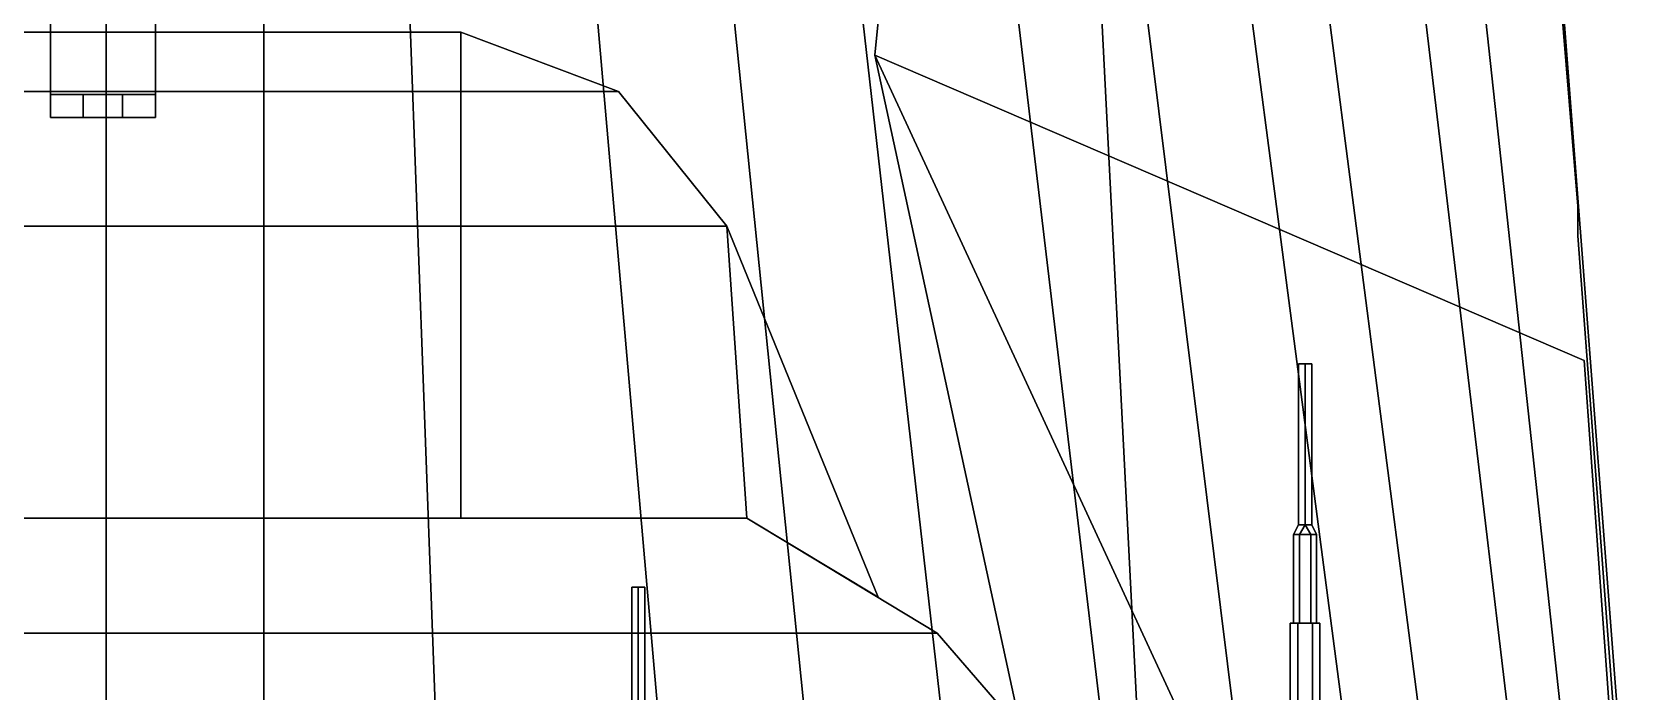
# Model space of a CAD drawing. Header units: millimetres. Extents: x -6 to 6, y -47 to 81.
# Drawn here: x -0.225 to 4.69, y 23.722 to 25.73 of the extents above; entities that cross this region are included whole.
import ezdxf

# ---------------------------------------------------------------- set-up
doc = ezdxf.new("R2010")
doc.units = ezdxf.units.MM
for name, color, linetype in [('gun', 1, 'Continuous'), ('rainings', 4, 'Continuous'), ('sleeve', 5, 'Continuous'), ('superstructure', 6, 'Continuous')]:
    doc.layers.add(name, color=color, linetype=linetype)

msp = doc.modelspace()

# ---------------------------------------------------------------- linework, layer by layer
for points in [[(0, 22.63, -3.2), (-0.48, 22.63, -3.18), (-0.48, 28.35, -3.12), (0, 28.35, -3.2)], [(0, 28.35, -3.2), (0.48, 28.35, -3.12), (0.48, 22.63, -3.18), (0, 22.63, -3.2)], [(1.04, 22.63, -3.09), (0.48, 22.63, -3.18), (0.48, 28.35, -3.12), (0.83, 28.35, -2.97)], [(1.77, 22.63, -2.71), (1.04, 22.63, -3.09), (0.83, 28.35, -2.97), (1.27, 28.35, -2.71)], [(2.23, 22.63, -2.4), (1.77, 22.63, -2.71), (1.27, 28.35, -2.71), (1.65, 28.35, -2.4)], [(2.66, 22.63, -2.05), (2.23, 22.63, -2.4), (1.65, 28.35, -2.4), (2.01, 28.35, -2.05)], [(3.15, 22.63, -1.46), (2.66, 22.63, -2.05), (2.01, 28.35, -2.05), (2.47, 28.35, -1.46)], [(3.56, 22.63, -0.78), (3.15, 22.63, -1.46), (2.47, 28.35, -1.46), (2.85, 28.35, -0.78)], [(3.9, 22.63, 0.01), (3.56, 22.63, -0.78), (2.85, 28.35, -0.78), (3.15, 28.35, 0.01)], [(4.13, 22.63, 0.74), (3.9, 22.63, 0.01), (3.15, 28.35, 0.01), (3.39, 28.35, 0.74)], [(4.39, 22.63, 1.93), (4.13, 22.63, 0.74), (3.39, 28.35, 0.74), (3.71, 28.35, 1.93)], [(4.54, 22.63, 2.68), (4.39, 22.63, 1.93), (3.71, 28.35, 1.93), (3.92, 28.35, 2.68)], [(4.68, 22.63, 3.78), (4.54, 22.63, 2.68), (3.92, 28.35, 2.68), (4.24, 28.35, 4.14)]]:
    msp.add_3dface(points)
at = {"layer": 'gun'}
for points in [[(-0.17, 25.54, 8.51), (0.15, 25.54, 8.51), (0.15, 25.94, 8.51), (-0.17, 25.94, 8.51)], [(0.15, 25.94, 8.19), (0.15, 25.47, 8.19), (-0.17, 25.47, 8.19), (-0.17, 25.94, 8.19)], [(-0.17, 25.94, 8.19), (-0.17, 25.54, 8.19), (-0.17, 25.54, 8.51), (-0.17, 25.94, 8.51)], [(0.15, 25.94, 8.51), (0.15, 25.54, 8.51), (0.15, 25.54, 8.19), (0.15, 25.94, 8.19)], [(-0.17, 25.47, 8.48), (-0.07, 25.47, 8.48), (-0.07, 25.54, 8.51), (-0.17, 25.54, 8.51)], [(-0.17, 25.54, 8.19), (-0.17, 25.47, 8.19), (-0.17, 25.47, 8.48), (-0.17, 25.54, 8.51)], [(-0.07, 25.47, 8.23), (0.05, 25.47, 8.23), (0.05, 25.54, 8.23), (-0.07, 25.54, 8.23)], [(-0.07, 25.54, 8.23), (0.05, 25.54, 8.23), (0.05, 25.54, 8.51), (-0.07, 25.54, 8.51)], [(-0.07, 25.54, 8.51), (-0.07, 25.47, 8.48), (-0.07, 25.47, 8.23), (-0.07, 25.54, 8.23)], [(0.05, 25.47, 8.48), (0.15, 25.47, 8.48), (0.15, 25.54, 8.51), (0.05, 25.54, 8.51)], [(0.05, 25.54, 8.23), (0.05, 25.47, 8.23), (0.05, 25.47, 8.48), (0.05, 25.54, 8.51)], [(0.15, 25.54, 8.51), (0.15, 25.47, 8.48), (0.15, 25.47, 8.19), (0.15, 25.54, 8.19)], [(-0.17, 25.47, 8.19), (-0.07, 25.47, 8.19), (-0.07, 25.47, 8.48), (-0.17, 25.47, 8.48)], [(-0.07, 25.47, 8.19), (0.05, 25.47, 8.19), (0.05, 25.47, 8.23), (-0.07, 25.47, 8.23)], [(0.05, 25.47, 8.19), (0.15, 25.47, 8.19), (0.15, 25.47, 8.48), (0.05, 25.47, 8.48)], [(3.67, 24.72, 7.74), (3.65, 24.72, 7.72), (3.63, 24.72, 7.74), (3.65, 24.72, 7.76)], [(3.63, 24.72, 7.74), (3.65, 24.72, 7.72), (3.65, 24.23, 7.72), (3.63, 24.23, 7.74)], [(3.65, 24.72, 7.76), (3.63, 24.72, 7.74), (3.63, 24.23, 7.74), (3.65, 24.23, 7.76)], [(3.65, 24.72, 7.72), (3.67, 24.72, 7.74), (3.67, 24.23, 7.74), (3.65, 24.23, 7.72)], [(3.67, 24.72, 7.74), (3.65, 24.72, 7.76), (3.65, 24.23, 7.76), (3.67, 24.23, 7.74)], [(1.62, 24.04, 9.7), (1.6, 24.04, 9.68), (1.6, 23.55, 9.68), (1.62, 23.55, 9.7)], [(1.6, 24.04, 9.68), (1.62, 24.04, 9.66), (1.62, 23.55, 9.66), (1.6, 23.55, 9.68)], [(1.64, 24.04, 9.68), (1.62, 24.04, 9.66), (1.6, 24.04, 9.68), (1.62, 24.04, 9.7)], [(1.64, 24.04, 9.68), (1.62, 24.04, 9.7), (1.62, 23.55, 9.7), (1.64, 23.55, 9.68)], [(1.62, 24.04, 9.66), (1.64, 24.04, 9.68), (1.64, 23.55, 9.68), (1.62, 23.55, 9.66)]]:
    msp.add_3dface(points, dxfattribs=at)
at = {"layer": 'rainings'}
for points in [[(4.48, 25.2, 5.09), (4.48, 25.2, 5.04), (4.26, 27.87, 5.21), (4.26, 27.87, 5.27)], [(4.48, 25.2, 5.04), (4.48, 25.2, 5.09), (4.26, 27.87, 5.27), (4.26, 27.87, 5.21)], [(4.48, 25.2, 4.67), (4.48, 25.2, 4.62), (4.26, 27.87, 4.79), (4.26, 27.87, 4.85)], [(4.48, 25.2, 4.62), (4.48, 25.2, 4.67), (4.26, 27.87, 4.85), (4.26, 27.87, 4.79)], [(4.48, 25.2, 5.12), (4.48, 25.11, 5.12), (4.48, 25.11, 3.93), (4.48, 25.2, 3.94)], [(4.48, 25.11, 5.12), (4.48, 25.2, 5.12), (4.48, 25.2, 3.94), (4.48, 25.11, 3.93)], [(4.68, 22.45, 4.89), (4.68, 22.45, 4.94), (4.48, 25.11, 5.09), (4.48, 25.11, 5.03)], [(4.68, 22.45, 4.94), (4.68, 22.45, 4.89), (4.48, 25.11, 5.03), (4.48, 25.11, 5.09)], [(4.68, 22.45, 4.47), (4.68, 22.45, 4.52), (4.48, 25.11, 4.67), (4.48, 25.11, 4.61)], [(4.68, 22.45, 4.52), (4.68, 22.45, 4.47), (4.48, 25.11, 4.61), (4.48, 25.11, 4.67)]]:
    msp.add_3dface(points, dxfattribs=at)
at = {"layer": 'sleeve'}
for points in [[(3.63, 24.23, 7.74), (3.65, 24.23, 7.72), (3.6325, 24.2, 7.7097), (3.615, 24.2, 7.74)], [(3.65, 24.23, 7.76), (3.63, 24.23, 7.74), (3.615, 24.2, 7.74), (3.6325, 24.2, 7.7703)], [(3.615, 24.2, 7.74), (3.6325, 24.2, 7.7097), (3.6325, 23.93, 7.7097), (3.615, 23.93, 7.74)], [(3.6325, 24.2, 7.7703), (3.615, 24.2, 7.74), (3.615, 23.93, 7.74), (3.6325, 23.93, 7.7703)], [(3.65, 24.23, 7.72), (3.65, 24.23, 7.72), (3.6675, 24.2, 7.7097), (3.6325, 24.2, 7.7097)], [(3.65, 24.23, 7.76), (3.65, 24.23, 7.76), (3.6325, 24.2, 7.7703), (3.6675, 24.2, 7.7703)], [(3.6325, 24.2, 7.7097), (3.6675, 24.2, 7.7097), (3.6675, 23.93, 7.7097), (3.6325, 23.93, 7.7097)], [(3.6675, 24.2, 7.7703), (3.6325, 24.2, 7.7703), (3.6325, 23.93, 7.7703), (3.6675, 23.93, 7.7703)], [(3.65, 24.23, 7.72), (3.67, 24.23, 7.74), (3.685, 24.2, 7.74), (3.6675, 24.2, 7.7097)], [(3.67, 24.23, 7.74), (3.65, 24.23, 7.76), (3.6675, 24.2, 7.7703), (3.685, 24.2, 7.74)], [(3.6675, 24.2, 7.7097), (3.685, 24.2, 7.74), (3.685, 23.93, 7.74), (3.6675, 23.93, 7.7097)], [(3.685, 24.2, 7.74), (3.6675, 24.2, 7.7703), (3.6675, 23.93, 7.7703), (3.685, 23.93, 7.74)], [(3.6725, 23.93, 7.701), (3.6275, 23.93, 7.701), (3.605, 23.93, 7.74), (3.695, 23.93, 7.74)], [(3.695, 23.93, 7.74), (3.605, 23.93, 7.74), (3.6275, 23.93, 7.779), (3.6725, 23.93, 7.779)], [(3.605, 23.93, 7.74), (3.6275, 23.93, 7.701), (3.6275, 23.48, 7.701), (3.605, 23.48, 7.74)], [(3.6275, 23.93, 7.779), (3.605, 23.93, 7.74), (3.605, 23.48, 7.74), (3.6275, 23.48, 7.779)], [(3.6275, 23.93, 7.701), (3.6725, 23.93, 7.701), (3.6725, 23.48, 7.701), (3.6275, 23.48, 7.701)], [(3.6725, 23.93, 7.779), (3.6275, 23.93, 7.779), (3.6275, 23.48, 7.779), (3.6725, 23.48, 7.779)], [(3.6725, 23.93, 7.701), (3.695, 23.93, 7.74), (3.695, 23.48, 7.74), (3.6725, 23.48, 7.701)], [(3.695, 23.93, 7.74), (3.6725, 23.93, 7.779), (3.6725, 23.48, 7.779), (3.695, 23.48, 7.74)]]:
    msp.add_3dface(points, dxfattribs=at)
at = {"layer": 'superstructure'}
for points in [[(-4.68, 22.63, 3.78), (4.68, 22.63, 3.78), (4.24, 28.35, 4.14), (-4.24, 28.35, 4.14)], [(2.45, 26.77, 7.65), (2.34, 25.66, 7.62), (2.34, 25.66, 6.45), (2.45, 26.77, 6.52)], [(2.34, 25.66, 7.62), (2.45, 26.77, 7.65), (2.45, 26.77, 6.52), (2.34, 25.66, 6.45)], [(-2.99, 26.59, 6.5), (-3.33, 19.9, 6.12), (3.33, 19.9, 6.12), (2.99, 26.59, 6.5)], [(3.33, 19.9, 6.12), (3.33, 19.9, 3.65), (2.99, 26.59, 3.96), (2.99, 26.59, 6.5)], [(1.08, 25.73, 9.4), (1.56, 25.55, 9.4), (-1.54, 25.55, 9.4), (-1.08, 25.73, 9.4)], [(1.56, 25.55, 9.4), (1.08, 25.73, 9.4), (-1.08, 25.73, 9.4), (-1.54, 25.55, 9.4)], [(1.08, 24.25, 9.4), (1.08, 25.73, 9.4), (1.08, 24.25, 8.21), (1.08, 24.25, 9.4)], [(1.08, 25.73, 9.4), (1.08, 24.25, 9.4), (1.08, 24.25, 9.4), (1.08, 24.25, 8.21)], [(4.5, 24.73, 6.23), (2.34, 25.66, 6.45), (2.34, 25.66, 7.45), (4.5, 24.73, 7.45)], [(4.5, 24.73, 7.45), (2.34, 25.66, 7.45), (2.34, 25.66, 6.45), (4.5, 24.73, 6.23)], [(4.2, 21.64, 6.02), (2.34, 25.66, 6.45), (4.5, 24.73, 6.23), (4.69, 22.09, 6.05)], [(4.69, 22.09, 6.05), (4.5, 24.73, 6.23), (2.34, 25.66, 6.45), (4.2, 21.64, 6.02)], [(3.79, 21.46, 6.02), (4.2, 21.64, 6.02), (2.34, 25.66, 6.45), (3.25, 21.46, 6.02)], [(3.25, 21.46, 6.02), (2.34, 25.66, 6.45), (4.2, 21.64, 6.02), (3.79, 21.46, 6.02)], [(1.56, 25.55, 9.4), (1.89, 25.14, 9.4), (-1.89, 25.14, 9.4), (-1.54, 25.55, 9.4)], [(1.89, 25.14, 9.4), (1.56, 25.55, 9.4), (-1.54, 25.55, 9.4), (-1.89, 25.14, 9.4)], [(1.89, 25.14, 9.4), (1.95, 24.25, 9.4), (-1.95, 24.25, 9.4), (-1.89, 25.14, 9.4)], [(1.95, 24.25, 9.4), (1.89, 25.14, 9.4), (-1.89, 25.14, 9.4), (-1.95, 24.25, 9.4)], [(1.89, 25.14, 9.4), (2.35, 24.01, 9.4), (1.95, 24.25, 9.4), (1.89, 25.14, 9.4)], [(2.35, 24.01, 9.4), (1.89, 25.14, 9.4), (1.89, 25.14, 9.4), (1.95, 24.25, 9.4)], [(4.69, 22.09, 7.45), (4.5, 24.73, 7.45), (4.5, 24.73, 6.23), (4.69, 22.09, 6.05)], [(4.69, 22.09, 6.05), (4.5, 24.73, 6.23), (4.5, 24.73, 7.45), (4.69, 22.09, 7.45)], [(2.53, 23.9, 8.21), (-2.53, 23.9, 8.21), (-1.95, 24.25, 8.21), (1.95, 24.25, 8.21)], [(1.95, 24.25, 8.21), (-1.95, 24.25, 8.21), (-2.53, 23.9, 8.21), (2.53, 23.9, 8.21)], [(1.95, 24.25, 9.4), (-1.95, 24.25, 9.4), (-1.95, 24.25, 8.21), (1.95, 24.25, 8.21)], [(1.95, 24.25, 8.21), (-1.95, 24.25, 8.21), (-1.95, 24.25, 9.4), (1.95, 24.25, 9.4)], [(2.53, 23.9, 9.4), (1.95, 24.25, 9.4), (1.95, 24.25, 8.21), (2.53, 23.9, 8.21)], [(2.53, 23.9, 8.21), (1.95, 24.25, 8.21), (1.95, 24.25, 9.4), (2.53, 23.9, 9.4)], [(2.53, 23.9, 8.21), (-2.53, 23.9, 8.21), (-2.97, 23.39, 8.21), (2.97, 23.39, 8.21)], [(2.97, 23.39, 8.21), (-2.97, 23.39, 8.21), (-2.53, 23.9, 8.21), (2.53, 23.9, 8.21)], [(2.97, 23.39, 8.21), (2.53, 23.9, 8.21), (2.53, 23.9, 9.4), (2.97, 23.39, 9.4)], [(2.97, 23.39, 9.4), (2.53, 23.9, 9.4), (2.53, 23.9, 8.21), (2.97, 23.39, 8.21)]]:
    msp.add_3dface(points, dxfattribs=at)

doc.saveas('drawing.dxf')
